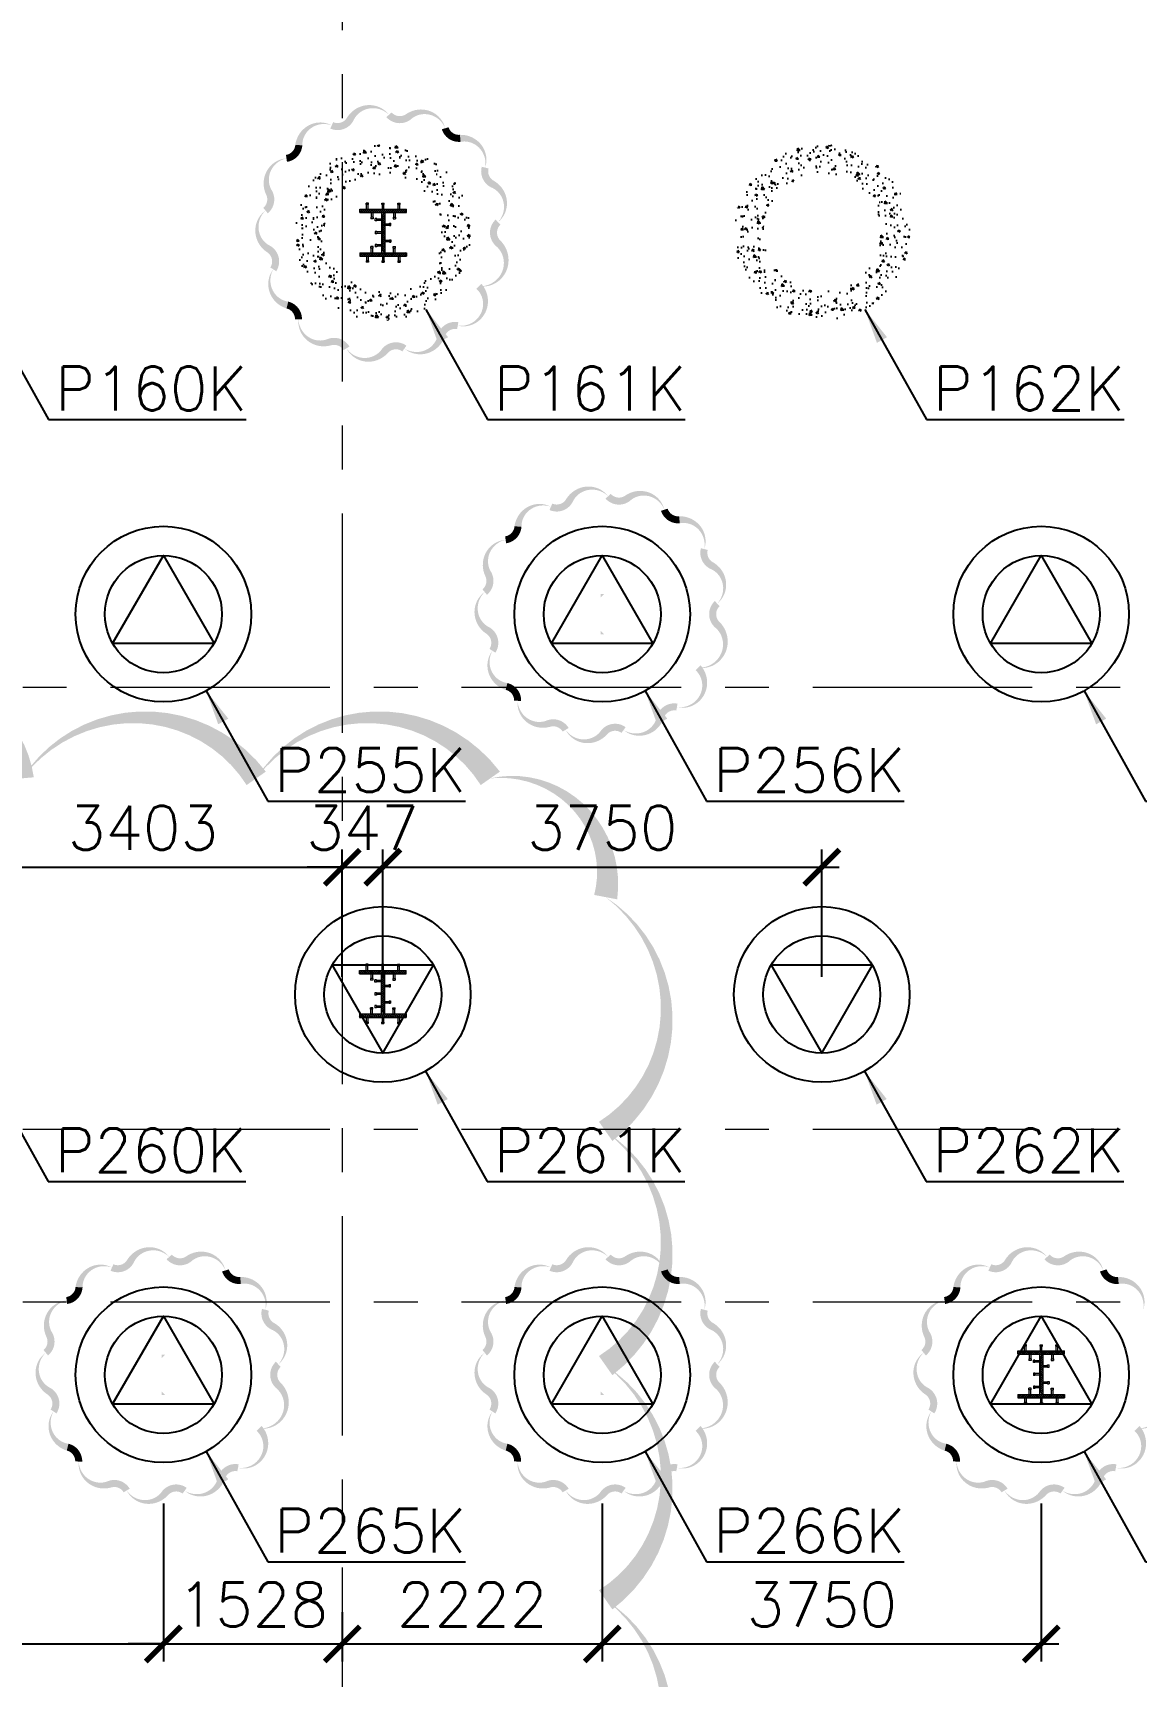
# Model space of a CAD drawing. Header units: millimetres. Extents: x -346728 to 1320345, y -537202 to -385966.
# Drawn here: x 174196 to 183622, y -465137 to -451106 of the extents above; entities that cross this region are included whole.
import ezdxf

# ---------------------------------------------------------------- set-up
doc = ezdxf.new("R2010")
doc.units = ezdxf.units.MM
doc.header["$LTSCALE"] = 100
doc.linetypes.add('X1326_GLB$0$CENTER', pattern=[2, 1.25, -0.25, 0.25, -0.25])
doc.layers.add('CL load', color=1, linetype='Continuous', plot=False)
for name, color, linetype in [('hach', 253, 'Continuous'), ('PILE MARK', 8, 'Continuous'), ('PL', 3, 'Continuous')]:
    doc.layers.add(name, color=color, linetype=linetype)
for name, color, linetype, lineweight in [('KCMANH', 8, 'Continuous', 13), ('KINGPOST', 5, 'Continuous', 20), ('X1326_GLB$0$A-tim', 8, 'X1326_GLB$0$CENTER', 9)]:
    doc.layers.add(name, color=color, linetype=linetype, lineweight=lineweight)
doc.styles.add('simplex', font='simplex.shx')
doc.dimstyles.new('100', dxfattribs={"dimscale": 150, "dimtxt": 2.5, "dimasz": 2, "dimexe": 1, "dimexo": 1, "dimgap": 1, "dimtad": 1, "dimdec": 0, "dimzin": 0, "dimdsep": 46, "dimtxsty": 'simplex', "dimblk": 'ARCHTICK', "dimcen": 1, "dimdle": 1, "dimclrd": 256, "dimclre": 256, "dimclrt": 6, "dimadec": 0, "dimazin": 0, "dimtfac": 1, "dimtdec": 0, "dimtix": 1, "dimtmove": 2, "dimatfit": 3, "dimfxl": 1, "dimtolj": 1, "dimtzin": 0, "dimarcsym": 0})
pattern_1 = [(45, (188543.33, 11377564.439), (-8.980256121, 8.980256121), []), (135, (188543.33, 11377564.439), (-8.980256121, -8.980256121), [])]
pattern_2 = [(45, (188543.33, 11377564.439), (-8.980256121, 8.980256121), []), (135, (188543.33, 11377564.439), (-8.980256121, -8.980256121), [])]

# ---------------------------------------------------------------- blocks, each defined once
blk = doc.blocks.new('_ArchTick')
at = {"color": 0, "linetype": 'ByBlock', "const_width": 0.15}
blk.add_lwpolyline([(-0.5, -0.5), (0.5, 0.5)], dxfattribs=at)
blk = doc.blocks.new('*D646')
at = {"layer": 'CL load', "lineweight": -2, "transparency": 16777216}
for p, q in [((171561, -463664), (171561, -465012)), ((175311, -463664), (175311, -465012)), ((171411, -464862), (175461, -464862))]:
    blk.add_line(p, q, dxfattribs=at)
at = {"layer": 'DEFPOINTS', "color": 0, "transparency": 16777216}
for p in [(171561, -463514), (175311, -463514, 0), (175311, -464862)]:
    blk.add_point(p, dxfattribs=at)
at = {"layer": 'CL load', "lineweight": -2, "transparency": 16777216, "xscale": 300, "yscale": 300, "zscale": 300, "rotation": 180}
blk.add_blockref('_ArchTick', (171561, -464862), dxfattribs=at)
at = {"layer": 'CL load', "lineweight": -2, "transparency": 16777216, "xscale": 300, "yscale": 300, "zscale": 300}
blk.add_blockref('_ArchTick', (175311, -464862), dxfattribs=at)
at = {"layer": 'CL load', "color": 6, "transparency": 16777216, "insert": (173436, -464525), "char_height": 375, "attachment_point": 5, "style": 'simplex'}
blk.add_mtext('\\A1;3750', dxfattribs=at)
blk = doc.blocks.new('*D647')
at = {"layer": 'CL load', "lineweight": -2, "transparency": 16777216}
for p, q in [((175311, -463664), (175311, -465012)), ((176839, -464590), (176839, -465012)), ((175311, -464862), (175011, -464862)), ((175311, -464862), (176839, -464862)), ((176839, -464862), (177139, -464862))]:
    blk.add_line(p, q, dxfattribs=at)
at = {"layer": 'DEFPOINTS', "color": 0, "transparency": 16777216}
for p in [(175311, -463514, 0), (176839, -464440, 0), (176839, -464862)]:
    blk.add_point(p, dxfattribs=at)
at = {"layer": 'CL load', "lineweight": -2, "transparency": 16777216, "xscale": 300, "yscale": 300, "zscale": 300}
blk.add_blockref('_ArchTick', (175311, -464862), dxfattribs=at)
at = {"layer": 'CL load', "lineweight": -2, "transparency": 16777216, "xscale": 300, "yscale": 300, "zscale": 300, "rotation": 180}
blk.add_blockref('_ArchTick', (176839, -464862), dxfattribs=at)
at = {"layer": 'CL load', "color": 6, "transparency": 16777216, "insert": (176075, -464525), "char_height": 375, "attachment_point": 5, "style": 'simplex'}
blk.add_mtext('\\A1;1528', dxfattribs=at)
blk = doc.blocks.new('*D648')
at = {"layer": 'CL load', "lineweight": -2, "transparency": 16777216}
for p, q in [((179061, -463664), (179061, -465012)), ((176839, -464590), (176839, -465012)), ((176689, -464862), (179211, -464862))]:
    blk.add_line(p, q, dxfattribs=at)
at = {"layer": 'DEFPOINTS', "color": 0, "transparency": 16777216}
for p in [(179061, -463514), (176839, -464440, 0), (179061, -464862)]:
    blk.add_point(p, dxfattribs=at)
at = {"layer": 'CL load', "lineweight": -2, "transparency": 16777216, "xscale": 300, "yscale": 300, "zscale": 300, "rotation": 180}
blk.add_blockref('_ArchTick', (176839, -464862), dxfattribs=at)
at = {"layer": 'CL load', "lineweight": -2, "transparency": 16777216, "xscale": 300, "yscale": 300, "zscale": 300}
blk.add_blockref('_ArchTick', (179061, -464862), dxfattribs=at)
at = {"layer": 'CL load', "color": 6, "transparency": 16777216, "insert": (177950, -464525), "char_height": 375, "attachment_point": 5, "style": 'simplex'}
blk.add_mtext('\\A1;2222', dxfattribs=at)
blk = doc.blocks.new('*D649')
at = {"layer": 'CL load', "lineweight": -2, "transparency": 16777216}
for p, q in [((179061, -463664), (179061, -465012)), ((182811, -463664), (182811, -465012)), ((178911, -464862), (182961, -464862))]:
    blk.add_line(p, q, dxfattribs=at)
at = {"layer": 'DEFPOINTS', "color": 0, "transparency": 16777216}
for p in [(179061, -463514), (182811, -463514, 0), (182811, -464862)]:
    blk.add_point(p, dxfattribs=at)
at = {"layer": 'CL load', "lineweight": -2, "transparency": 16777216, "xscale": 300, "yscale": 300, "zscale": 300, "rotation": 180}
blk.add_blockref('_ArchTick', (179061, -464862), dxfattribs=at)
at = {"layer": 'CL load', "lineweight": -2, "transparency": 16777216, "xscale": 300, "yscale": 300, "zscale": 300}
blk.add_blockref('_ArchTick', (182811, -464862), dxfattribs=at)
at = {"layer": 'CL load', "color": 6, "transparency": 16777216, "insert": (180936, -464525), "char_height": 375, "attachment_point": 5, "style": 'simplex'}
blk.add_mtext('\\A1;3750', dxfattribs=at)
blk = doc.blocks.new('*D653')
at = {"layer": 'CL load', "lineweight": -2, "transparency": 16777216}
for p, q in [((173436, -459167), (173436, -458080)), ((176839, -459167), (176839, -458080)), ((173286, -458230), (176989, -458230))]:
    blk.add_line(p, q, dxfattribs=at)
at = {"layer": 'DEFPOINTS', "color": 0, "transparency": 16777216}
for p in [(176839, -458230), (173436, -459317), (176839, -459317, 0)]:
    blk.add_point(p, dxfattribs=at)
at = {"layer": 'CL load', "lineweight": -2, "transparency": 16777216, "xscale": 300, "yscale": 300, "zscale": 300, "rotation": 180}
blk.add_blockref('_ArchTick', (173436, -458230), dxfattribs=at)
at = {"layer": 'CL load', "lineweight": -2, "transparency": 16777216, "xscale": 300, "yscale": 300, "zscale": 300}
blk.add_blockref('_ArchTick', (176839, -458230), dxfattribs=at)
at = {"layer": 'CL load', "color": 6, "transparency": 16777216, "insert": (175137, -457893), "char_height": 375, "attachment_point": 5, "style": 'simplex'}
blk.add_mtext('\\A1;3403', dxfattribs=at)
blk = doc.blocks.new('*D654')
at = {"layer": 'CL load', "lineweight": -2, "transparency": 16777216}
for p, q in [((176839, -459167), (176839, -458080)), ((177186, -459167), (177186, -458080)), ((176839, -458230), (176539, -458230)), ((176839, -458230), (177186, -458230)), ((177186, -458230), (177486, -458230))]:
    blk.add_line(p, q, dxfattribs=at)
at = {"layer": 'DEFPOINTS', "color": 0, "transparency": 16777216}
for p in [(177186, -458230), (176839, -459317, 0), (177186, -459317, 0)]:
    blk.add_point(p, dxfattribs=at)
at = {"layer": 'CL load', "lineweight": -2, "transparency": 16777216, "xscale": 300, "yscale": 300, "zscale": 300}
blk.add_blockref('_ArchTick', (176839, -458230), dxfattribs=at)
at = {"layer": 'CL load', "lineweight": -2, "transparency": 16777216, "xscale": 300, "yscale": 300, "zscale": 300, "rotation": 180}
blk.add_blockref('_ArchTick', (177186, -458230), dxfattribs=at)
at = {"layer": 'CL load', "color": 6, "transparency": 16777216, "insert": (177012, -457893), "char_height": 375, "attachment_point": 5, "style": 'simplex'}
blk.add_mtext('\\A1;347', dxfattribs=at)
blk = doc.blocks.new('*D655')
at = {"layer": 'CL load', "lineweight": -2, "transparency": 16777216}
for p, q in [((177186, -459167), (177186, -458080)), ((180936, -459167), (180936, -458080)), ((177036, -458230), (181086, -458230))]:
    blk.add_line(p, q, dxfattribs=at)
at = {"layer": 'DEFPOINTS', "color": 0, "transparency": 16777216}
for p in [(180936, -458230), (177186, -459317, 0), (180936, -459317, 0)]:
    blk.add_point(p, dxfattribs=at)
at = {"layer": 'CL load', "lineweight": -2, "transparency": 16777216, "xscale": 300, "yscale": 300, "zscale": 300, "rotation": 180}
blk.add_blockref('_ArchTick', (177186, -458230), dxfattribs=at)
at = {"layer": 'CL load', "lineweight": -2, "transparency": 16777216, "xscale": 300, "yscale": 300, "zscale": 300}
blk.add_blockref('_ArchTick', (180936, -458230), dxfattribs=at)
at = {"layer": 'CL load', "color": 6, "transparency": 16777216, "insert": (179061, -457893), "char_height": 375, "attachment_point": 5, "style": 'simplex'}
blk.add_mtext('\\A1;3750', dxfattribs=at)
blk = doc.blocks.new('LVL-KHUNGTEN')
blk.add_lwpolyline([(61072.9, 41092.8), (119123.5, 41092.8), (119123.5, 61.9), (61072.9, 61.9)], close=True)
blk = doc.blocks.new('KP50')
at = {"ltscale": 0.1}
h = blk.add_hatch(color=6, dxfattribs=at)
h.dxf.hatch_style = 1
h.paths.add_polyline_path([(14, 171), (-14, 171), (-14, 142)])
h.paths.add_polyline_path([(-14, -142), (-14, -171), (14, -171)])
at = {"layer": 'KCMANH', "linetype": 'ByBlock'}
h = blk.add_hatch(dxfattribs=at)
h.set_pattern_fill('ANSI37', color=6, scale=4, style=0)
h.set_pattern_definition(pattern_1)
h.paths.add_polyline_path([(-200, 200), (-200, 171), (200, 171), (200, 200)])
h = blk.add_hatch(dxfattribs=at)
h.set_pattern_fill('ANSI37', color=6, scale=4, style=0)
h.set_pattern_definition([(45, (188728.93, 11377564.439), (-8.980256121, 8.980256121), []), (135, (188728.93, 11377564.439), (-8.980256121, -8.980256121), [])])
h.paths.add_polyline_path([(14, 171), (-14, 142), (-14, -142), (14, -171)])
h = blk.add_hatch(dxfattribs=at)
h.set_pattern_fill('ANSI37', color=6, scale=4, style=0)
h.set_pattern_definition(pattern_1)
h.paths.add_polyline_path([(-200, -171), (-200, -200), (200, -200), (200, -171)])
for p, q in [((-125, 253), (-146, 253)), ((-146, 240), (-146, 253)), ((-125, 240), (-146, 240)), ((-142, 200), (-142, 240)), ((-129, 200), (-129, 240)), ((-125, 240), (-125, 253)), ((-102, 171), (-102, 131)), ((-89, 171), (-89, 131)), ((-10, 253), (10, 253)), ((-10, 240), (-10, 253)), ((-10, 240), (10, 240)), ((-6, 200), (-6, 240)), ((6, 200), (6, 240)), ((10, 240), (10, 253)), ((89, 171), (89, 131)), ((102, 171), (102, 131)), ((125, 253), (146, 253)), ((125, 240), (125, 253)), ((125, 240), (146, 240)), ((129, 200), (129, 240)), ((142, 200), (142, 240)), ((146, 240), (146, 253)), ((-85, 131), (-106, 131)), ((-106, 131), (-106, 118)), ((-85, 118), (-106, 118)), ((-85, 131), (-85, 118)), ((-67, 100), (-67, 120)), ((-54, 120), (-67, 120)), ((-54, 100), (-67, 100)), ((-67, 10), (-67, -10)), ((-54, 10), (-67, 10)), ((-54, 100), (-54, 120)), ((-14, 116), (-54, 116)), ((-14, 104), (-54, 104)), ((-54, 10), (-54, -10)), ((-14, 6), (-54, 6)), ((14, 76), (54, 76)), ((14, 64), (54, 64)), ((54, 60), (54, 80)), ((54, 80), (67, 80)), ((54, 60), (67, 60)), ((67, 60), (67, 80)), ((85, 131), (106, 131)), ((85, 131), (85, 118)), ((85, 118), (106, 118)), ((106, 131), (106, 118)), ((-85, -118), (-106, -118)), ((-106, -131), (-106, -118)), ((-85, -131), (-106, -131)), ((-102, -171), (-102, -131)), ((-89, -171), (-89, -131)), ((-85, -131), (-85, -118)), ((-54, -10), (-67, -10)), ((-67, -100), (-67, -120)), ((-54, -100), (-67, -100)), ((-54, -120), (-67, -120)), ((-14, -6), (-54, -6)), ((-54, -100), (-54, -120)), ((-14, -104), (-54, -104)), ((-14, -116), (-54, -116)), ((14, -64), (54, -64)), ((14, -76), (54, -76)), ((54, -60), (54, -80)), ((54, -60), (67, -60)), ((54, -80), (67, -80)), ((67, -60), (67, -80)), ((85, -118), (106, -118)), ((85, -131), (85, -118)), ((85, -131), (106, -131)), ((89, -171), (89, -131)), ((102, -171), (102, -131)), ((106, -131), (106, -118)), ((-125, -240), (-146, -240)), ((-146, -240), (-146, -253)), ((-125, -253), (-146, -253)), ((-142, -200), (-142, -240)), ((-129, -200), (-129, -240)), ((-125, -240), (-125, -253)), ((-10, -240), (10, -240)), ((-10, -240), (-10, -253)), ((-10, -253), (10, -253)), ((-6, -200), (-6, -240)), ((6, -200), (6, -240)), ((10, -240), (10, -253)), ((125, -240), (146, -240)), ((125, -240), (125, -253)), ((125, -253), (146, -253)), ((129, -200), (129, -240)), ((142, -200), (142, -240)), ((146, -240), (146, -253))]:
    blk.add_line(p, q, dxfattribs=at)
at = {"layer": 'KINGPOST', "color": 6, "linetype": 'ByBlock'}
for p, q in [((-200, 200), (200, 200)), ((-200, 171), (-200, 200)), ((-200, 171), (200, 171)), ((-14, 171), (-14, -171)), ((-14, 142), (14, 171)), ((14, 171), (14, -171)), ((200, 171), (200, 200)), ((-200, -171), (200, -171)), ((-200, -171), (-200, -200)), ((-200, -200), (200, -200)), ((-14, -142), (14, -171)), ((200, -171), (200, -200))]:
    blk.add_line(p, q, dxfattribs=at)
blk.add_lwpolyline([(-14, 0), (14, 0)], dxfattribs=at)
blk = doc.blocks.new('KP50 TOI SAN L1')
at = {"ltscale": 0.1}
h = blk.add_hatch(color=3, dxfattribs=at)
h.dxf.hatch_style = 1
h.paths.add_polyline_path([(14, 171), (-14, 171), (-14, 142)])
h.paths.add_polyline_path([(-14, -142), (-14, -171), (14, -171)])
at = {"layer": 'KCMANH', "linetype": 'ByBlock'}
h = blk.add_hatch(dxfattribs=at)
h.set_pattern_fill('ANSI37', color=3, scale=4, style=0)
h.set_pattern_definition(pattern_2)
h.paths.add_polyline_path([(-200, 200), (-200, 171), (200, 171), (200, 200)])
h = blk.add_hatch(dxfattribs=at)
h.set_pattern_fill('ANSI37', color=3, scale=4, style=0)
h.set_pattern_definition([(45, (188728.93, 11377564.439), (-8.980256121, 8.980256121), []), (135, (188728.93, 11377564.439), (-8.980256121, -8.980256121), [])])
h.paths.add_polyline_path([(14, 171), (-14, 142), (-14, -142), (14, -171)])
h = blk.add_hatch(dxfattribs=at)
h.set_pattern_fill('ANSI37', color=3, scale=4, style=0)
h.set_pattern_definition(pattern_2)
h.paths.add_polyline_path([(-200, -171), (-200, -200), (200, -200), (200, -171)])
at = {"layer": 'KCMANH', "color": 3, "linetype": 'ByBlock'}
blk.add_line((-200, 200), (200, 200), dxfattribs=at)
at = {"layer": 'KCMANH', "linetype": 'ByBlock'}
for p, q in [((-125, 253), (-146, 253)), ((-146, 240), (-146, 253)), ((-125, 240), (-146, 240)), ((-142, 200), (-142, 240)), ((-129, 200), (-129, 240)), ((-125, 240), (-125, 253)), ((-102, 171), (-102, 131)), ((-89, 171), (-89, 131)), ((-10, 253), (10, 253)), ((-10, 240), (-10, 253)), ((-10, 240), (10, 240)), ((-6, 200), (-6, 240)), ((6, 200), (6, 240)), ((10, 240), (10, 253)), ((89, 171), (89, 131)), ((102, 171), (102, 131)), ((125, 253), (146, 253)), ((125, 240), (125, 253)), ((125, 240), (146, 240)), ((129, 200), (129, 240)), ((142, 200), (142, 240)), ((146, 240), (146, 253)), ((-85, 131), (-106, 131)), ((-106, 131), (-106, 118)), ((-85, 118), (-106, 118)), ((-85, 131), (-85, 118)), ((-67, 100), (-67, 120)), ((-54, 120), (-67, 120)), ((-54, 100), (-67, 100)), ((-67, 10), (-67, -10)), ((-54, 10), (-67, 10)), ((-54, 100), (-54, 120)), ((-14, 116), (-54, 116)), ((-14, 104), (-54, 104)), ((-54, 10), (-54, -10)), ((-14, 6), (-54, 6)), ((14, 76), (54, 76)), ((14, 64), (54, 64)), ((54, 60), (54, 80)), ((54, 80), (67, 80)), ((54, 60), (67, 60)), ((67, 60), (67, 80)), ((85, 131), (106, 131)), ((85, 131), (85, 118)), ((85, 118), (106, 118)), ((106, 131), (106, 118)), ((-85, -118), (-106, -118)), ((-106, -131), (-106, -118)), ((-85, -131), (-106, -131)), ((-102, -171), (-102, -131)), ((-89, -171), (-89, -131)), ((-85, -131), (-85, -118)), ((-54, -10), (-67, -10)), ((-67, -100), (-67, -120)), ((-54, -100), (-67, -100)), ((-54, -120), (-67, -120)), ((-14, -6), (-54, -6)), ((-54, -100), (-54, -120)), ((-14, -104), (-54, -104)), ((-14, -116), (-54, -116)), ((14, -64), (54, -64)), ((14, -76), (54, -76)), ((54, -60), (54, -80)), ((54, -60), (67, -60)), ((54, -80), (67, -80)), ((67, -60), (67, -80)), ((85, -118), (106, -118)), ((85, -131), (85, -118)), ((85, -131), (106, -131)), ((89, -171), (89, -131)), ((102, -171), (102, -131)), ((106, -131), (106, -118)), ((-125, -240), (-146, -240)), ((-146, -240), (-146, -253)), ((-125, -253), (-146, -253)), ((-142, -200), (-142, -240)), ((-129, -200), (-129, -240)), ((-125, -240), (-125, -253)), ((-10, -240), (10, -240)), ((-10, -240), (-10, -253)), ((-10, -253), (10, -253)), ((-6, -200), (-6, -240)), ((6, -200), (6, -240)), ((10, -240), (10, -253)), ((125, -240), (146, -240)), ((125, -240), (125, -253)), ((125, -253), (146, -253)), ((129, -200), (129, -240)), ((142, -200), (142, -240)), ((146, -240), (146, -253))]:
    blk.add_line(p, q, dxfattribs=at)
at = {"layer": 'KINGPOST', "color": 3, "linetype": 'ByBlock'}
for p, q in [((-200, 171), (-200, 200)), ((-200, 171), (200, 171)), ((-14, 171), (-14, -171)), ((-14, 142), (14, 171)), ((14, 171), (14, -171)), ((200, 171), (200, 200)), ((-200, -171), (200, -171)), ((-200, -171), (-200, -200)), ((-200, -200), (200, -200)), ((-14, -142), (14, -171)), ((200, -171), (200, -200))]:
    blk.add_line(p, q, dxfattribs=at)
at = {"layer": 'KINGPOST', "color": 6, "linetype": 'ByBlock'}
blk.add_lwpolyline([(-14, 0), (14, 0)], dxfattribs=at)
blk = doc.blocks.new('B1 Kingpost Layout Plan1')
at = {"layer": 'KCMANH', "linetype": 'ByBlock'}
for name, p in [('KP50', (26825, -38046, 0)), ('KP50 TOI SAN L1', (26822, -44546, 0)), ('KP50', (32447, -47794, 0))]:
    blk.add_blockref(name, p, dxfattribs=at)

msp = doc.modelspace()

# ---------------------------------------------------------------- hatches: boundary and pattern name
at = {"ltscale": 0.1}
h = msp.add_hatch(color=6, dxfattribs=at)
h.dxf.hatch_style = 1
h.paths.add_polyline_path([(177202.7, -452640.8), (177173.9, -452640.8), (177173.9, -452669.6)])
h.paths.add_polyline_path([(177173.9, -452954.4), (177173.9, -452983.2), (177202.7, -452983.2)])
h = msp.add_hatch(color=6, dxfattribs=at)
h.dxf.hatch_style = 1
h.paths.add_polyline_path([(179075.2, -455897.8), (179046.4, -455897.8), (179046.4, -455926.6)])
h.paths.add_polyline_path([(179046.4, -456211.4), (179046.4, -456240.2), (179075.2, -456240.2)])
h = msp.add_hatch(color=6, dxfattribs=at)
h.dxf.hatch_style = 1
h.paths.add_polyline_path([(175325.2, -462393), (175296.4, -462393), (175296.4, -462421.8)])
h.paths.add_polyline_path([(175296.4, -462706.6), (175296.4, -462735.4), (175325.2, -462735.4)])
h = msp.add_hatch(color=6, dxfattribs=at)
h.dxf.hatch_style = 1
h.paths.add_polyline_path([(179075.2, -462393), (179046.4, -462393), (179046.4, -462421.8)])
h.paths.add_polyline_path([(179046.4, -462706.6), (179046.4, -462735.4), (179075.2, -462735.4)])
h = msp.add_hatch(color=6, dxfattribs=at)
h.dxf.hatch_style = 1
h.paths.add_polyline_path([(182825.2, -462393), (182796.4, -462393), (182796.4, -462421.8)])
h.paths.add_polyline_path([(182796.4, -462706.6), (182796.4, -462735.4), (182825.2, -462735.4)])
at = {"layer": 'hach'}
h = msp.add_hatch(dxfattribs=at)
h.set_pattern_fill('ANSI31', color=256, scale=70)
h.set_pattern_definition([(45, (121918.56, -508591.22), (-157.15448, 157.15448), [])])
h.paths.add_polyline_path([(142200.7, -410142.2), (128621.2, -428107.5), (155914.1, -501359), (162214.1, -503970.9), (238136.4, -469396.6), (242695.2, -462329.4), (242687.2, -415142.7), (237685.1, -410142.2)])
h.paths.add_polyline_path([(142797.9, -411342.2), (129975.7, -428305.7), (156856.2, -500450.6), (162191.6, -502662.6), (237318.8, -468450.4), (241495.1, -461976.1), (241487, -415639.4), (237188.2, -411342.2)], flags=16)
h = msp.add_hatch(dxfattribs=at)
h.set_pattern_fill('AR-CONC', color=256, scale=4)
h.set_pattern_definition([(50, (121918.56, -508591.2), (728.7387, -63.7563), [76.2, -838.2]), (355, (121918.56, -508591.2), (-140.9737, 764.2274), [60.96, -670.5623]), (100.45144, (121979.3, -508596.54), (587.765, 700.471), [64.76, -712.361]), (46.1842, (121918.6, -508388), (1084.316, -168.1693), [114.3, -1257.3]), (96.63556, (122008.9, -508402), (949.6165, 989.7045), [97.14, -1068.5424]), (351.18415, (121918.6, -508388), (949.6165, 989.7045), [91.44, -1005.839]), (21, (122020.16, -508438.8), (606.4576, -409.0608), [76.2, -838.2]), (326, (122020.16, -508438.8), (247.208, 736.752), [60.96, -670.56]), (71.45144, (122070.7, -508472.9), (853.6657, 327.691), [64.76, -712.3598]), (37.5, (121918.56, -508591.22), (12.3544, 338.22016), [0, -662.432, 0, -680.72, 0, -673.1]), (7.5, (121918.56, -508591.22), (267.27865, 400.7223), [0, -388.112, 0, -647.192, 0, -256.54]), (327.5, (121692, -508591.22), (542.3624, -22.91498), [0, -254, 0, -792.48, 0, -1051.56]), (317.5, (121590.4, -508591.2), (592.5167, 101.706), [0, -330.2, 0, -526.288, 0, -746.76])])
h.paths.add_polyline_path([(142200.7, -410142.2), (128621.2, -428107.5), (155914.1, -501359), (162214.1, -503970.9), (238136.4, -469396.6), (242695.2, -462329.4), (242687.2, -415142.7), (237685.1, -410142.2)])
h.paths.add_polyline_path([(142797.9, -411342.2), (129975.7, -428305.7), (156856.2, -500450.6), (162191.6, -502662.6), (237318.8, -468450.4), (241495.1, -461976.1), (241487, -415639.4), (237188.2, -411342.2)], flags=16)
at = {"layer": 'PL'}
h = msp.add_hatch(dxfattribs=at)
h.set_pattern_fill('AR-CONC', color=6)
h.set_pattern_definition([(130, (165940.04, -465273.24), (-182.1847, -15.9391), [19.05, -209.55]), (185, (165940.04, -465273.24), (35.2434, 191.0568), [15.24, -167.6406]), (79.5486, (165924.86, -465274.57), (-146.9412, 175.1178), [16.19, -178.0902]), (133.8158, (165940.04, -465222.44), (-271.079, -42.0423), [28.575, -314.325]), (83.3644, (165917.45, -465225.94), (-237.404, 247.426), [24.285, -267.1356]), (188.8158, (165940.04, -465222.44), (-237.404, 247.426), [22.86, -251.4597]), (159, (165914.64, -465235.14), (-151.6144, -102.2652), [19.05, -209.55]), (214, (165914.64, -465235.14), (-61.802, 184.188), [15.24, -167.64]), (108.5486, (165902.01, -465243.66), (-213.4164, 81.9228), [16.19, -178.09]), (142.5, (165940.043, -465273.24), (-3.0886, 84.55504), [0, -165.608, 0, -170.18, 0, -168.275]), (172.5, (165940.04, -465273.24), (-66.81966, 100.18057), [0, -97.028, 0, -161.798, 0, -64.135]), (212.5, (165996.685, -465273.24), (-135.5906, -5.72874), [0, -63.5, 0, -198.12, 0, -262.89]), (222.5, (166022.09, -465273.24), (-148.1292, 25.4265), [0, -82.55, 0, -131.572, 0, -186.69])])
edge = h.paths.add_edge_path()
edge.add_ellipse((177188.3, -452812), major_axis=(530.3, 530.3), ratio=1, start_angle=135, end_angle=315)
edge.add_ellipse((177188.3, -452812), major_axis=(530.3, 530.3), ratio=1, start_angle=315, end_angle=495)
edge = h.paths.add_edge_path(flags=16)
edge.add_ellipse((177188.3, -452812), major_axis=(-353.6, 353.6), ratio=1, start_angle=45, end_angle=225, ccw=False)
edge.add_ellipse((177188.3, -452812), major_axis=(353.6, 353.6), ratio=1, start_angle=-45, end_angle=135, ccw=False)
h.paths.add_polyline_path([(177188.3, -452312), (177621.3, -453062), (176755.3, -453062)], flags=0)
h = msp.add_hatch(dxfattribs=at)
h.set_pattern_fill('AR-CONC', color=6)
h.set_pattern_definition([(130, (165940.04, -465273.24), (-182.1847, -15.9391), [19.05, -209.55]), (185, (165940.04, -465273.24), (35.2434, 191.0568), [15.24, -167.6406]), (79.5486, (165924.86, -465274.57), (-146.9412, 175.1178), [16.19, -178.0902]), (133.8158, (165940.04, -465222.44), (-271.079, -42.0423), [28.575, -314.325]), (83.3644, (165917.45, -465225.94), (-237.404, 247.426), [24.285, -267.1356]), (188.8158, (165940.04, -465222.44), (-237.404, 247.426), [22.86, -251.4597]), (159, (165914.64, -465235.14), (-151.6144, -102.2652), [19.05, -209.55]), (214, (165914.64, -465235.14), (-61.802, 184.188), [15.24, -167.64]), (108.5486, (165902.01, -465243.66), (-213.4164, 81.9228), [16.19, -178.09]), (142.5, (165940.043, -465273.24), (-3.0886, 84.55504), [0, -165.608, 0, -170.18, 0, -168.275]), (172.5, (165940.04, -465273.24), (-66.81966, 100.18057), [0, -97.028, 0, -161.798, 0, -64.135]), (212.5, (165996.685, -465273.24), (-135.5906, -5.72874), [0, -63.5, 0, -198.12, 0, -262.89]), (222.5, (166022.09, -465273.24), (-148.1292, 25.4265), [0, -82.55, 0, -131.572, 0, -186.69])])
edge = h.paths.add_edge_path()
edge.add_ellipse((177188.3, -452812), major_axis=(530.3, 530.3), ratio=1, start_angle=135, end_angle=315)
edge.add_ellipse((177188.3, -452812), major_axis=(530.3, 530.3), ratio=1, start_angle=315, end_angle=495)
edge = h.paths.add_edge_path(flags=16)
edge.add_ellipse((177188.3, -452812), major_axis=(-353.6, 353.6), ratio=1, start_angle=45, end_angle=225, ccw=False)
edge.add_ellipse((177188.3, -452812), major_axis=(353.6, 353.6), ratio=1, start_angle=-45, end_angle=135, ccw=False)
h.paths.add_polyline_path([(177188.3, -452312), (177621.3, -453062), (176755.3, -453062)], flags=0)
h = msp.add_hatch(dxfattribs=at)
h.set_pattern_fill('AR-CONC', color=6)
h.set_pattern_definition([(130, (162190.04, -465273.24), (-182.1847, -15.9391), [19.05, -209.55]), (185, (162190.04, -465273.24), (35.2434, 191.0568), [15.24, -167.6406]), (79.54856, (162174.86, -465274.57), (-146.9412, 175.1178), [16.19, -178.0902]), (133.8158, (162190.04, -465222.44), (-271.079, -42.0423), [28.575, -314.325]), (83.3644, (162167.45, -465225.94), (-237.404, 247.426), [24.285, -267.1356]), (188.8158, (162190.04, -465222.44), (-237.404, 247.426), [22.86, -251.4597]), (159, (162164.64, -465235.14), (-151.6144, -102.2652), [19.05, -209.55]), (214, (162164.64, -465235.14), (-61.802, 184.188), [15.24, -167.64]), (108.54855, (162152.01, -465243.66), (-213.4164, 81.9228), [16.19, -178.09]), (142.5, (162190.043, -465273.24), (-3.0886, 84.55504), [0, -165.608, 0, -170.18, 0, -168.275]), (172.5, (162190.04, -465273.24), (-66.81966, 100.18057), [0, -97.028, 0, -161.798, 0, -64.135]), (212.5, (162246.685, -465273.24), (-135.5906, -5.72874), [0, -63.5, 0, -198.12, 0, -262.89]), (222.5, (162272.09, -465273.24), (-148.1292, 25.4265), [0, -82.55, 0, -131.572, 0, -186.69])])
edge = h.paths.add_edge_path()
edge.add_ellipse((180938.3, -452812), major_axis=(530.3, 530.3), ratio=1, start_angle=135, end_angle=315)
edge.add_ellipse((180938.3, -452812), major_axis=(530.3, 530.3), ratio=1, start_angle=315, end_angle=495)
edge = h.paths.add_edge_path(flags=16)
edge.add_ellipse((180938.3, -452812), major_axis=(-353.6, 353.6), ratio=1, start_angle=45, end_angle=225, ccw=False)
edge.add_ellipse((180938.3, -452812), major_axis=(353.6, 353.6), ratio=1, start_angle=-45, end_angle=135, ccw=False)
h.paths.add_polyline_path([(180938.3, -452312), (181371.3, -453062), (180505.3, -453062)], flags=0)
h = msp.add_hatch(dxfattribs=at)
h.set_pattern_fill('AR-CONC', color=6)
h.set_pattern_definition([(130, (162190.04, -465273.24), (-182.1847, -15.9391), [19.05, -209.55]), (185, (162190.04, -465273.24), (35.2434, 191.0568), [15.24, -167.6406]), (79.54856, (162174.86, -465274.57), (-146.9412, 175.1178), [16.19, -178.0902]), (133.8158, (162190.04, -465222.44), (-271.079, -42.0423), [28.575, -314.325]), (83.3644, (162167.45, -465225.94), (-237.404, 247.426), [24.285, -267.1356]), (188.8158, (162190.04, -465222.44), (-237.404, 247.426), [22.86, -251.4597]), (159, (162164.64, -465235.14), (-151.6144, -102.2652), [19.05, -209.55]), (214, (162164.64, -465235.14), (-61.802, 184.188), [15.24, -167.64]), (108.54855, (162152.01, -465243.66), (-213.4164, 81.9228), [16.19, -178.09]), (142.5, (162190.043, -465273.24), (-3.0886, 84.55504), [0, -165.608, 0, -170.18, 0, -168.275]), (172.5, (162190.04, -465273.24), (-66.81966, 100.18057), [0, -97.028, 0, -161.798, 0, -64.135]), (212.5, (162246.685, -465273.24), (-135.5906, -5.72874), [0, -63.5, 0, -198.12, 0, -262.89]), (222.5, (162272.09, -465273.24), (-148.1292, 25.4265), [0, -82.55, 0, -131.572, 0, -186.69])])
edge = h.paths.add_edge_path()
edge.add_ellipse((180938.3, -452812), major_axis=(530.3, 530.3), ratio=1, start_angle=135, end_angle=315)
edge.add_ellipse((180938.3, -452812), major_axis=(530.3, 530.3), ratio=1, start_angle=315, end_angle=495)
edge = h.paths.add_edge_path(flags=16)
edge.add_ellipse((180938.3, -452812), major_axis=(-353.6, 353.6), ratio=1, start_angle=45, end_angle=225, ccw=False)
edge.add_ellipse((180938.3, -452812), major_axis=(353.6, 353.6), ratio=1, start_angle=-45, end_angle=135, ccw=False)
h.paths.add_polyline_path([(180938.3, -452312), (181371.3, -453062), (180505.3, -453062)], flags=0)

# ---------------------------------------------------------------- linework, layer by layer
at = {"elevation": -1404.9}
msp.add_lwpolyline([(163790.8, -451784.5, 0, 200, -0.5205671), (165790.8, -451784.5, 0, 200, -0.5205671), (167790.8, -451784.5, 0, 200, -0.5205671), (169790.8, -451784.5, 0, 200, -0.5205671), (171790.8, -451784.5, 0, 200, -0.5205671), (172836.1, -452739.3, 0, 200, -0.5205671), (172836.1, -454739.3, 0, 200, -0.5205671), (172836.1, -456739.3, 0, 200, -0.5205671), (174104.3, -457471.1, 0, 200, -0.5205671), (176104.3, -457471.1, 0, 200, -0.5205671), (178104.3, -457471.1, 0, 200, -0.5205671), (179089.9, -458485.5, 0, 200, -0.5205671), (179089.9, -460485.5, 0, 200, -0.5205671), (179089.9, -462485.5, 0, 200, -0.5205671), (179089.9, -464485.5, 0, 200, -0.5205671), (179089.9, -466485.5, 0, 200, -0.5205671)], format="xyseb", dxfattribs=at)
at = {"color": 6, "elevation": -2718.3}
for points in [[(178170.3, -452722.1, 0, 60, 0.5205671), (178123.6, -452397.7, 60, 60, -0.3534527), (178060, -452256.5, 0, 60, 0.5205671), (177847.6, -452006.3, 60, 60, -0.3534915), (177718.7, -451920.6, 0, 60, 0.5205671), (177405.9, -451821.7, 60, 60, -0.3944899), (177238.5, -451805.3, 0, 60, 0.520567), (176907.7, -451842, 60, 60, -0.3907151), (176749.4, -451895.4, 0, 60, 0.520567), (176468.1, -452064.3, 60, 60, -0.3534934), (176362.6, -452177.6, 0, 60, 0.5205671), (176214.1, -452470.3, 60, 60, -0.3571345), (176183.8, -452623.3, 0, 60, 0.520567), (176209.5, -452951.1, 60, 60, -0.4289707), (176249.8, -453125, 0, 60, 0.520567), (176370.6, -453429.8, 60, 60, -0.3534582), (176465.2, -453552.3, 0, 60, 0.520567), (176729.9, -453746.4, 60, 60, -0.3534893), (176875.2, -453799.8, 0, 60, 0.5205671), (177202.4, -453823.4, 60, 60, -0.3982747), (177370.3, -453801.4, 0, 60, 0.520567), (177685, -453693, 60, 60, -0.3869502), (177826, -453605.9, 0, 60, 0.7314349), (178006.6, -453269.6, 0, 60, 0.7206829), (178171.3, -452902.6, 60, 60, -0.4358983)], [(180042.8, -455979.2, 0, 60, 0.5205671), (179996.1, -455654.7, 60, 60, -0.3534527), (179932.5, -455513.6, 0, 60, 0.5205671), (179720.1, -455263.3, 60, 60, -0.3534915), (179591.2, -455177.6, 0, 60, 0.5205671), (179278.4, -455078.7, 60, 60, -0.3944899), (179111, -455062.3, 0, 60, 0.520567), (178780.2, -455099, 60, 60, -0.3907151), (178621.9, -455152.5, 0, 60, 0.520567), (178340.6, -455321.3, 60, 60, -0.3534934), (178235.1, -455434.6, 0, 60, 0.5205671), (178086.6, -455727.3, 60, 60, -0.3571345), (178056.3, -455880.4, 0, 60, 0.520567), (178082, -456208.1, 60, 60, -0.4289707), (178122.3, -456382, 0, 60, 0.520567), (178243, -456686.8, 60, 60, -0.3534582), (178337.7, -456809.3, 0, 60, 0.520567), (178602.4, -457003.4, 60, 60, -0.3534893), (178747.7, -457056.8, 0, 60, 0.5205671), (179074.9, -457080.4, 60, 60, -0.3982747), (179242.8, -457058.5, 0, 60, 0.520567), (179557.4, -456950, 60, 60, -0.3869502), (179698.5, -456862.9, 0, 60, 0.7314349), (179879.1, -456526.6, 0, 60, 0.7206829), (180043.7, -456159.6, 60, 60, -0.4358983)], [(176292.8, -462474.4, 0, 60, 0.5205671), (176246.1, -462149.9, 60, 60, -0.3534527), (176182.5, -462008.8, 0, 60, 0.5205671), (175970.1, -461758.5, 60, 60, -0.3534915), (175841.2, -461672.8, 0, 60, 0.5205671), (175528.4, -461573.9, 60, 60, -0.3944899), (175361, -461557.5, 0, 60, 0.520567), (175030.2, -461594.2, 60, 60, -0.3907151), (174871.9, -461647.7, 0, 60, 0.520567), (174590.6, -461816.5, 60, 60, -0.3534934), (174485.1, -461929.8, 0, 60, 0.5205671), (174336.6, -462222.5, 60, 60, -0.3571345), (174306.3, -462375.6, 0, 60, 0.520567), (174332, -462703.3, 60, 60, -0.4289707), (174372.3, -462877.2, 0, 60, 0.520567), (174493, -463182, 60, 60, -0.3534582), (174587.7, -463304.5, 0, 60, 0.520567), (174852.4, -463498.6, 60, 60, -0.3534893), (174997.7, -463552, 0, 60, 0.5205671), (175324.9, -463575.6, 60, 60, -0.3982747), (175492.8, -463553.7, 0, 60, 0.520567), (175807.4, -463445.2, 60, 60, -0.3869502), (175948.5, -463358.1, 0, 60, 0.7314349), (176129.1, -463021.8, 0, 60, 0.7206829), (176293.7, -462654.8, 60, 60, -0.4358983)], [(180042.8, -462474.4, 0, 60, 0.5205671), (179996.1, -462149.9, 60, 60, -0.3534527), (179932.5, -462008.8, 0, 60, 0.5205671), (179720.1, -461758.5, 60, 60, -0.3534915), (179591.2, -461672.8, 0, 60, 0.5205671), (179278.4, -461573.9, 60, 60, -0.3944899), (179111, -461557.5, 0, 60, 0.520567), (178780.2, -461594.2, 60, 60, -0.3907151), (178621.9, -461647.7, 0, 60, 0.520567), (178340.6, -461816.5, 60, 60, -0.3534934), (178235.1, -461929.8, 0, 60, 0.5205671), (178086.6, -462222.5, 60, 60, -0.3571345), (178056.3, -462375.6, 0, 60, 0.520567), (178082, -462703.3, 60, 60, -0.4289707), (178122.3, -462877.2, 0, 60, 0.520567), (178243, -463182, 60, 60, -0.3534582), (178337.7, -463304.5, 0, 60, 0.520567), (178602.4, -463498.6, 60, 60, -0.3534893), (178747.7, -463552, 0, 60, 0.5205671), (179074.9, -463575.6, 60, 60, -0.3982747), (179242.8, -463553.7, 0, 60, 0.520567), (179557.4, -463445.2, 60, 60, -0.3869502), (179698.5, -463358.1, 0, 60, 0.7314349), (179879.1, -463021.8, 0, 60, 0.7206829), (180043.7, -462654.8, 60, 60, -0.4358983)]]:
    msp.add_lwpolyline(points, format="xyseb", close=True, dxfattribs=at)
msp.add_lwpolyline([(183682.5, -462008.8, 0, 60, 0.5205671), (183470.1, -461758.5, 60, 60, -0.3534915), (183341.2, -461672.8, 0, 60, 0.5205671), (183028.4, -461573.9, 60, 60, -0.3944899), (182861, -461557.5, 0, 60, 0.520567), (182530.2, -461594.2, 60, 60, -0.3907151), (182371.9, -461647.7, 0, 60, 0.520567), (182090.6, -461816.5, 60, 60, -0.3534934), (181985.1, -461929.8, 0, 60, 0.5205671), (181836.6, -462222.5, 60, 60, -0.3571345), (181806.3, -462375.6, 0, 60, 0.520567), (181832, -462703.3, 60, 60, -0.4289707), (181872.3, -462877.2, 0, 60, 0.520567), (181993, -463182, 60, 60, -0.3534582), (182087.7, -463304.5, 0, 60, 0.520567), (182352.4, -463498.6, 60, 60, -0.3534893), (182497.7, -463552, 0, 60, 0.5205671), (182824.9, -463575.6, 60, 60, -0.3982747), (182992.8, -463553.7, 0, 60, 0.520567), (183307.4, -463445.2, 60, 60, -0.3869502), (183448.5, -463358.1, 0, 60, 0.7314349), (183629.1, -463021.8, 0, 60, 0.7206829), (183793.7, -462654.8, 60, 60, -0.4358983)], format="xyseb", dxfattribs=at)
at = {"layer": 'PL', "elevation": -1404.9}
for points in [[(175743.8, -456319), (174877.8, -456319), (175310.8, -455569)], [(175743.8, -456319), (174877.8, -456319), (175310.8, -455569)], [(179493.8, -456319), (178627.8, -456319), (179060.8, -455569)], [(179493.8, -456319), (178627.8, -456319), (179060.8, -455569)], [(183243.8, -456319), (182377.8, -456319), (182810.8, -455569)], [(183243.8, -456319), (182377.8, -456319), (182810.8, -455569)], [(177618.8, -459066.6), (176752.8, -459066.6), (177185.8, -459816.6)], [(177618.8, -459066.6), (176752.8, -459066.6), (177185.8, -459816.6)], [(181368.8, -459066.6), (180502.8, -459066.6), (180935.8, -459816.6)], [(181368.8, -459066.6), (180502.8, -459066.6), (180935.8, -459816.6)], [(175743.8, -462814.2), (174877.8, -462814.2), (175310.8, -462064.2)], [(175743.8, -462814.2), (174877.8, -462814.2), (175310.8, -462064.2)], [(179493.8, -462814.2), (178627.8, -462814.2), (179060.8, -462064.2)], [(179493.8, -462814.2), (178627.8, -462814.2), (179060.8, -462064.2)], [(183243.8, -462814.2), (182377.8, -462814.2), (182810.8, -462064.2)], [(183243.8, -462814.2), (182377.8, -462814.2), (182810.8, -462064.2)]]:
    msp.add_lwpolyline(points, close=True, dxfattribs=at)
at = {"layer": 'PL'}
for centre, radius in [((175310.8, -456069, -1404.9), 750), ((175310.8, -456069, -1404.9), 750), ((179060.8, -456069, -1404.9), 750), ((179060.8, -456069, -1404.9), 750), ((182810.8, -456069, -1404.9), 750), ((182810.8, -456069, -1404.9), 750), ((175310.8, -456069, -1404.9), 500), ((175310.8, -456069, -1404.9), 500), ((179060.8, -456069, -1404.9), 500), ((179060.8, -456069, -1404.9), 500), ((182810.8, -456069, -1404.9), 500), ((182810.8, -456069, -1404.9), 500), ((177185.8, -459316.6, -1404.9), 750), ((177185.8, -459316.6, -1404.9), 750), ((180935.8, -459316.6, -1404.9), 750), ((180935.8, -459316.6, -1404.9), 750), ((177185.8, -459316.6, -1404.9), 500), ((177185.8, -459316.6, -1404.9), 500), ((180935.8, -459316.6, -1404.9), 500), ((180935.8, -459316.6, -1404.9), 500), ((175310.8, -462564.2, -1404.9), 750), ((175310.8, -462564.2, -1404.9), 750), ((179060.8, -462564.2, -1404.9), 750), ((179060.8, -462564.2, -1404.9), 750), ((182810.8, -462564.2, -1404.9), 750), ((182810.8, -462564.2, -1404.9), 750), ((175310.8, -462564.2, -1404.9), 500), ((175310.8, -462564.2, -1404.9), 500), ((179060.8, -462564.2, -1404.9), 500), ((179060.8, -462564.2, -1404.9), 500), ((182810.8, -462564.2, -1404.9), 500), ((182810.8, -462564.2, -1404.9), 500)]:
    msp.add_circle(centre, radius, dxfattribs=at)
at = {"layer": 'X1326_GLB$0$A-tim', "ltscale": 15}
for p, q in [((176838.6, -398208.6, -1404.9), (176838.6, -512162.7, -1404.9)), ((120859.5, -456691.6, -1404.9), (255546, -456691.6, -1404.9)), ((120859.5, -460466.8, -1404.9), (255546, -460466.8, -1404.9)), ((120859.5, -461941.6, -1404.9), (255546, -461941.6, -1404.9))]:
    msp.add_line(p, q, dxfattribs=at)

# ---------------------------------------------------------------- block references
at = {"extrusion": (0.00597, -2.28885e-18, 0.999982), "xscale": 3.385207865094198, "yscale": 3.385207865094198, "zscale": 3.385207865094198}
msp.add_blockref('LVL-KHUNGTEN', (-107243.5, -525073.6, -287.1), dxfattribs=at)
msp.add_blockref('B1 Kingpost Layout Plan1', (150363.7, -414766, -1404.9))

# ---------------------------------------------------------------- texts
at = {"layer": 'PILE MARK', "color": 4, "style": 'simplex'}
for s, p in [('P160K', (174386.9, -454330.2, -1404.9)), ('P161K', (178136.9, -454330.2, -1404.9)), ('P162K', (181886.9, -454330.2, -1404.9)), ('P255K', (176259.4, -457587.2, -1404.9)), ('P256K', (180009.4, -457587.2, -1404.9)), ('P260K', (174384.4, -460834.8, -1404.9)), ('P261K', (178134.4, -460834.8, -1404.9)), ('P262K', (181884.4, -460834.8, -1404.9)), ('P265K', (176259.4, -464082.4, -1404.9)), ('P266K', (180009.4, -464082.4, -1404.9))]:
    msp.add_text(s, height=375, dxfattribs=at).set_placement(p)

# ---------------------------------------------------------------- dimensions: what is measured, and where the dimension line sits
at = {"layer": 'CL load'}
for base, p1, p2, picture, middle in [((176838.6, -458230.2, -1404.9), (173435.8, -459316.6, -1404.9), (176838.6, -459316.6, -1404.9), '*D653', (175137.2, -457892.7, -1404.9)), ((177185.8, -458230.2, -1404.9), (176838.6, -459316.6, -1404.9), (177185.8, -459316.6, -1404.9), '*D654', (177012.2, -457892.7, -1404.9)), ((180935.8, -458230.2, -1404.9), (177185.8, -459316.6, -1404.9), (180935.8, -459316.6, -1404.9), '*D655', (179060.8, -457892.7, -1404.9)), ((175310.8, -464862.1, -1404.9), (171560.8, -463514.2, -1404.9), (175310.8, -463514.2, -1404.9), '*D646', (173435.8, -464524.6, -1404.9)), ((176838.6, -464862.1, -1404.9), (175310.8, -463514.2, -1404.9), (176838.6, -464439.7, -1404.9), '*D647', (176074.7, -464524.6, -1404.9)), ((179060.8, -464862.1, -1404.9), (176838.6, -464439.7, -1404.9), (179060.8, -463514.2, -1404.9), '*D648', (177949.7, -464524.6, -1404.9)), ((182810.8, -464862.1, -1404.9), (179060.8, -463514.2, -1404.9), (182810.8, -463514.2, -1404.9), '*D649', (180935.8, -464524.6, -1404.9))]:
    dim = msp.add_linear_dim(base=base, p1=p1, p2=p2, dimstyle='100', dxfattribs=at)
    dim.commit()
    dim.dimension.update_dxf_attribs({"geometry": picture, "text_midpoint": middle})

# ---------------------------------------------------------------- leaders
at = {"layer": 'PILE MARK'}
for points in [[(173804, -453466.7, -1404.9), (174329.6, -454407.8, -1404.9), (176018.4, -454407.8, -1404.9)], [(177554, -453466.7, -1404.9), (178079.6, -454407.8, -1404.9), (179768.4, -454407.8, -1404.9)], [(181304, -453466.7, -1404.9), (181829.6, -454407.8, -1404.9), (183518.4, -454407.8, -1404.9)], [(175676.5, -456723.8, -1404.9), (176202.1, -457664.8, -1404.9), (177890.9, -457664.8, -1404.9)], [(179426.5, -456723.8, -1404.9), (179952.1, -457664.8, -1404.9), (181640.9, -457664.8, -1404.9)], [(183176.5, -456723.8, -1404.9), (183702.1, -457664.8, -1404.9), (185390.9, -457664.8, -1404.9)], [(173801.5, -459971.4, -1404.9), (174327.1, -460912.4, -1404.9), (176015.9, -460912.4, -1404.9)], [(177551.5, -459971.4, -1404.9), (178077.1, -460912.4, -1404.9), (179765.9, -460912.4, -1404.9)], [(181301.5, -459971.4, -1404.9), (181827.1, -460912.4, -1404.9), (183515.9, -460912.4, -1404.9)], [(175676.5, -463219, -1404.9), (176202.1, -464160, -1404.9), (177890.9, -464160, -1404.9)], [(179426.5, -463219, -1404.9), (179952.1, -464160, -1404.9), (181640.9, -464160, -1404.9)], [(183176.5, -463219, -1404.9), (183702.1, -464160, -1404.9), (185390.9, -464160, -1404.9)]]:
    msp.add_leader(points, dimstyle='100', override={"dimgap": 1, "dimtad": 0}, dxfattribs=at)

doc.saveas('drawing.dxf')
